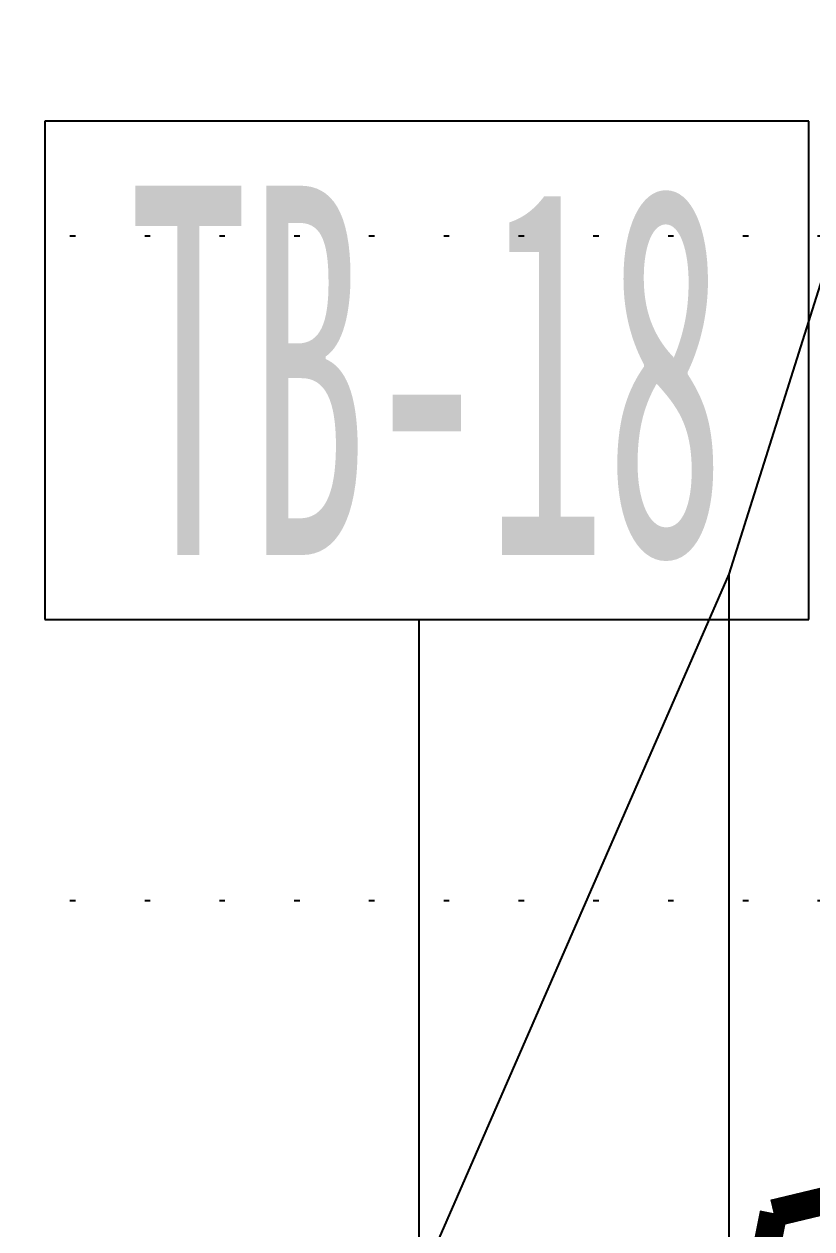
# Model space of a CAD drawing. Header units: millimetres. Extents: x -1499 to 6658, y -12483 to -6008.
# Drawn here: x 2323.43 to 2337.65, y -10834.99 to -10813.24 of the extents above; entities that cross this region are included whole.
import ezdxf
from ezdxf.enums import TextEntityAlignment as Align

# ---------------------------------------------------------------- set-up
doc = ezdxf.new("R2010")
doc.units = ezdxf.units.MM
doc.linetypes.add('A-DOTLN01H', pattern=[0.125, 0, -0.125])
doc.linetypes.add('CONT', pattern=[2, 1, 1])
for name, color, linetype in [('32fgasdgasdf', 7, 'Continuous'), ('CC-CUTT', 7, 'CONT'), ('CR-GRID', 56, 'A-DOTLN01H'), ('수직그리드', 1, 'Continuous'), ('종단지반선', 3, 'Continuous')]:
    doc.layers.add(name, color=color, linetype=linetype)
doc.styles.add('굴림체', font='굴림체')

msp = doc.modelspace()

# ---------------------------------------------------------------- linework, layer by layer
at = {"layer": '32fgasdgasdf'}
for p, q in [((2323.807, -10814.987), (2323.807, -10823.987)), ((2337.597, -10814.987), (2323.807, -10814.987)), ((2337.597, -10823.987), (2337.597, -10814.987)), ((2323.807, -10823.987), (2337.597, -10823.987)), ((2323.807, -10823.987), (2337.597, -10823.987)), ((2330.557, -10823.987), (2330.557, -10835.987))]:
    msp.add_line(p, q, dxfattribs=at)
at = {"layer": 'CC-CUTT', "const_width": 0.5, "flags": 128}
for points in [[(2336.961, -10834.701), (2337.961, -10834.461)], [(2334.062, -10849.197), (2336.961, -10834.701)]]:
    msp.add_lwpolyline(points, dxfattribs=at)
at = {"layer": 'CR-GRID', "linetype": 'A-DOTLN01H', "ltscale": 10}
for p, q in [((696.157, -10817.058), (6196.157, -10817.058)), ((696.157, -10829.058), (6196.157, -10829.058))]:
    msp.add_line(p, q, dxfattribs=at)
at = {"layer": '수직그리드'}
msp.add_line((2336.157, -10823.166), (2336.157, -11873.058), dxfattribs=at)
at = {"layer": '종단지반선', "flags": 128}
msp.add_lwpolyline([(2381.457, -10694.358), (2376.157, -10704.444), (2356.157, -10759.722), (2336.157, -10823.166), (2316.157, -10868.958), (2296.157, -10916.268), (2282.257, -10926.06), (2280.157, -10938.51), (2276.157, -10939.65), (2256.157, -10954.968)], dxfattribs=at)

# ---------------------------------------------------------------- texts
at = {"layer": '32fgasdgasdf', "style": '굴림체', "width": 0.5}
msp.add_text('TB-18', height=6.6667, dxfattribs=at).set_placement((2330.702, -10819.487), align=Align.MIDDLE_CENTER)

doc.saveas('drawing.dxf')
